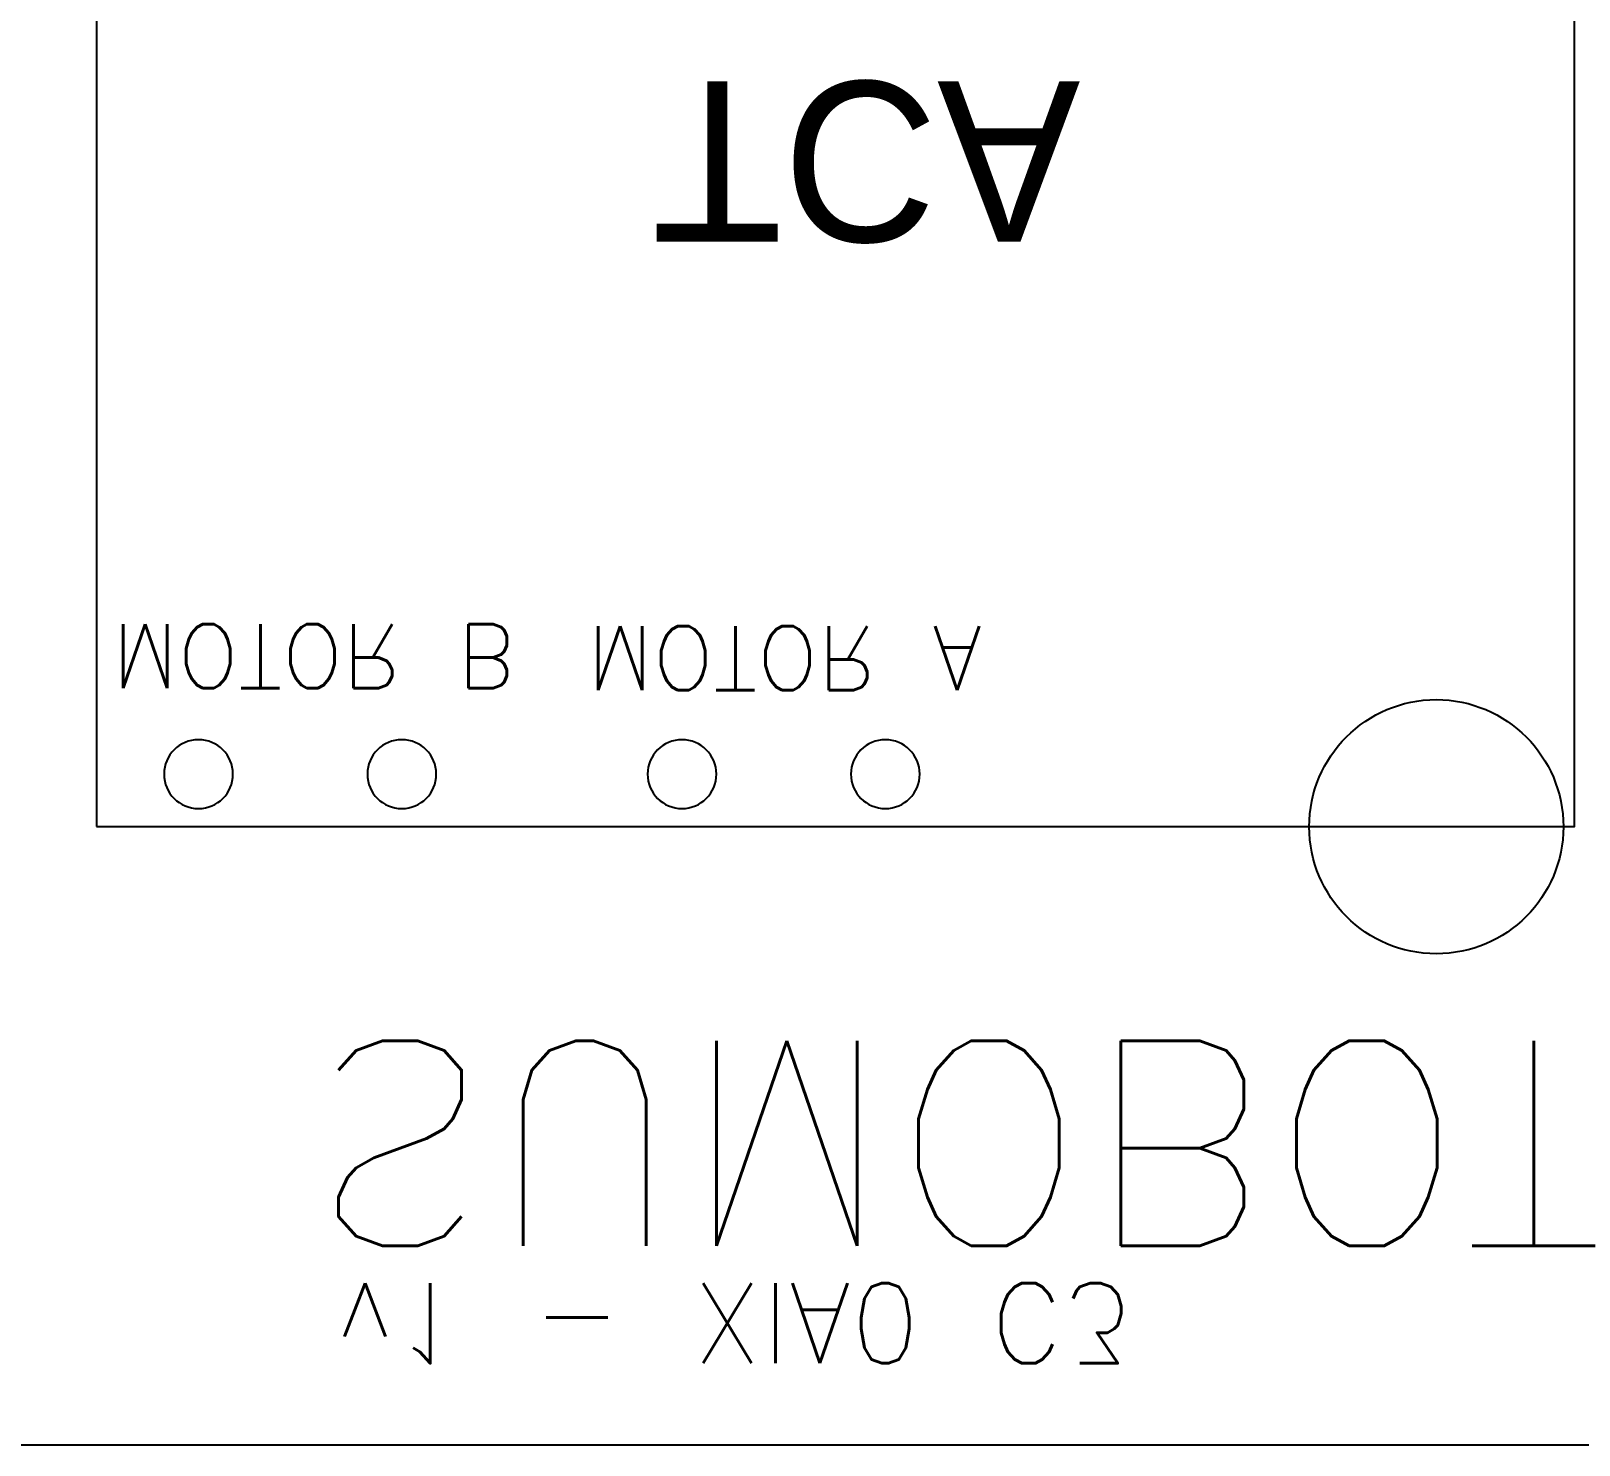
# Model space of a CAD drawing. Extents: x -38 to 99, y -101 to 35.
# Drawn here: x -12.39 to 6.95, y -101 to -83.34 of the extents above; entities that cross this region are included whole.
import ezdxf

# ---------------------------------------------------------------- set-up
doc = ezdxf.new("R2010")
doc.units = 0
for name, color, linetype in [('DEFAULT', 7, 'CONTINUOUS'), ('HOLES', 7, 'CONTINUOUS'), ('MASK', 7, 'CONTINUOUS')]:
    doc.layers.add(name, color=color, linetype=linetype)
doc.styles.add('DEFAULT', font='txt')
doc.styles.add('MTXPL_BAHNSCHRIFT', font='txt.shx', dxfattribs={"height": 0.2})
doc.styles.add('MTXPL_CONSOLAS', font='txt.shx', dxfattribs={"height": 0.2})

msp = doc.modelspace()

# ---------------------------------------------------------------- linework, layer by layer
at = {"layer": 'DEFAULT'}
msp.add_lwpolyline([(-33, -97), (-33, -100, -0.414214), (-34, -101), (-37, -101, -0.414214), (-38, -100), (-38, -62.574, -0.414214), (-37, -61.574), (15.7, -61.574, -0.414214), (16.7, -62.574), (16.7, -66, -0.414214), (15.7, -67), (11, -67, 0.414214), (10, -68), (10, -73, 0.414214), (11, -74), (15.7, -74, -0.414214), (16.7, -75), (16.7, -100, -0.414214), (15.7, -101), (-13, -101, -0.414214), (-14, -100), (-14, -97, 0.414214), (-15, -96), (-32, -96, 0.414214)], format="xyb", close=True, dxfattribs=at)
at = {"layer": 'HOLES'}
msp.add_circle((5.164, -93.277), 1.587, dxfattribs=at)
at = {"layer": 'HOLES', "extrusion": (0, 0, -1)}
for centre in [(10.3, -92.62), (7.76, -92.62), (4.26, -92.62), (1.72, -92.62)]:
    msp.add_circle(centre, 0.43, dxfattribs=at)
at = {"layer": 'MASK'}
msp.add_lwpolyline([(-11.574, -93.276), (6.892, -93.276), (6.892, -73.085), (-11.574, -73.085)], close=True, dxfattribs=at)

# ---------------------------------------------------------------- texts
at = {"layer": 'MASK', "extrusion": (0, 0, -1)}
for s, height, style, p in [('TCA', 2, 'DEFAULT', (4.635, -83.968)), ('MOTOR B', 0.8, 'MTXPL_CONSOLAS', (11.379, -90.746)), ('MOTOR A', 0.8, 'MTXPL_CONSOLAS', (5.444, -90.77)), ('SUMOBOT', 2.5615, 'MTXPL_CONSOLAS', (8.879, -95.951)), ('v1 - XIA0 C3', 1, 'MTXPL_BAHNSCHRIFT', (8.562, -98.978))]:
    msp.add_text(s, height=height, rotation=180, dxfattribs=dict(at, style=style)).set_placement(p)

doc.saveas('drawing.dxf')
